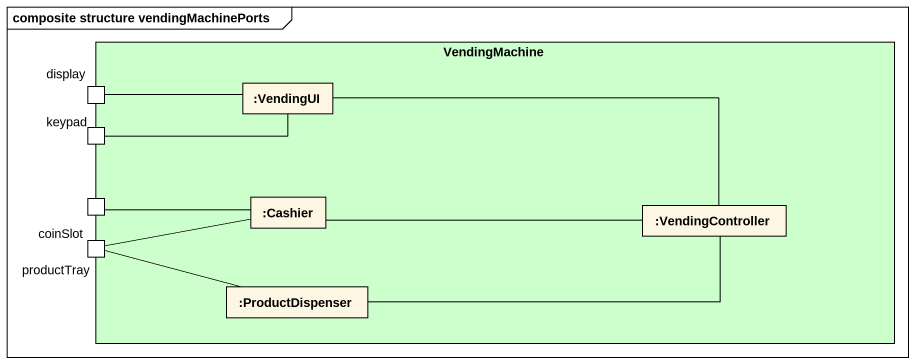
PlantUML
@startuml
mainframe composite structure vendingMachinePorts
rectangle VendingMachine #CCFFCC {
  port display
  rectangle ":VendingUI" as VendingUI
  port keypad
  port coinSlot
  rectangle ":Cashier" as Cashier
  port productTray
  rectangle ":VendingController" as VendingController
  rectangle ":ProductDispenser" as ProductDispenser
}
display -right- VendingUI
VendingUI -right- VendingController
keypad -right- VendingUI
coinSlot -right- Cashier
Cashier -left- productTray
VendingController -left- Cashier
ProductDispenser -left- productTray
ProductDispenser -right- VendingController
@enduml
